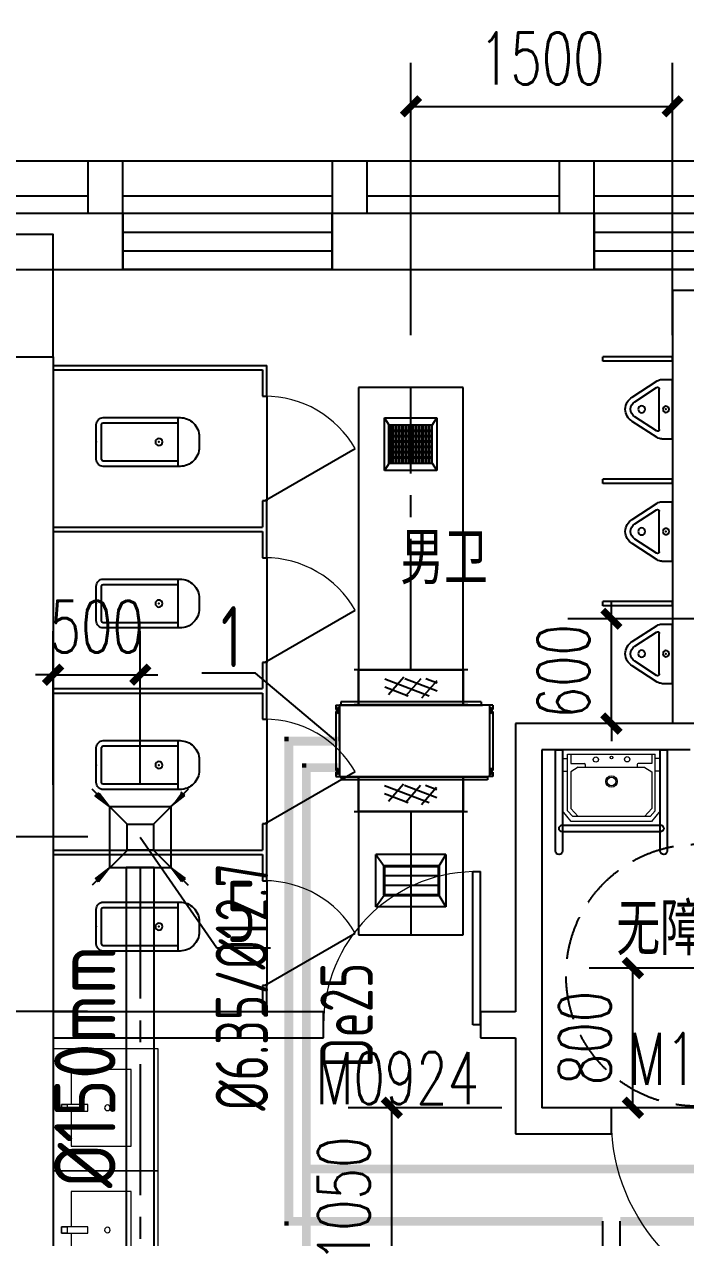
# Model space of a CAD drawing. Extents: x 1738143 to 1822243, y -608375 to -303375.
# Drawn here: x 1800871 to 1804662, y -503377 to -496429 of the extents above; entities that cross this region are included whole.
import ezdxf

# ---------------------------------------------------------------- set-up
doc = ezdxf.new("R2010")
doc.units = 0
doc.header["$LTSCALE"] = 1000
doc.header["$MEASUREMENT"] = 0
doc.linetypes.add('CENTER2', pattern=[1.125, 0.75, -0.125, 0.125, -0.125])
doc.linetypes.add('DASH', pattern=[0.35, 0.25, -0.1])
for name, color, linetype, lineweight in [('A-FLOR-IDEN', 7, 'Continuous', 20), ('A-LVTRY', 145, 'Continuous', 20), ('洁具', 144, 'Continuous', 9)]:
    doc.layers.add(name, color=color, linetype=linetype, lineweight=lineweight)
for name, color, linetype in [('COLUMN', 9, 'Continuous'), ('DUCT-排风中心线', 5, 'CENTER2'), ('DUCT-排风标注', 3, 'Continuous'), ('DUCT-排风管', 31, 'Continuous'), ('DUCT-排风风口', 7, 'Continuous'), ('DUCT-送风中心线', 5, 'CENTER2'), ('DUCT-送风法兰', 2, 'Continuous'), ('DUCT-送风管', 4, 'Continuous'), ('DUCT-送风管端线', 2, 'Continuous'), ('DUCT-送风阀门', 7, 'Continuous'), ('LATRINE', 6, 'Continuous'), ('LVTRY', 6, 'Continuous'), ('PIPE-空冷凝水', 150, 'CENTER2'), ('TH_DIM', 3, 'Continuous'), ('TH_TEXT', 7, 'Continuous'), ('VRV-EQUIP', 7, 'Continuous'), ('VRV-PIPE', 1, 'Continuous'), ('VRV-配件', 1, 'Continuous'), ('WALL', 9, 'Continuous'), ('WINDOW', 4, 'Continuous'), ('WINDOW_TEXT', 7, 'Continuous'), ('采暖', 7, 'Continuous')]:
    doc.layers.add(name, color=color, linetype=linetype)
doc.styles.add('_TCH_DIM_T3', font='SIMPLEX', dxfattribs={"width": 0.705882, "bigfont": 'GBCBIG'})
doc.styles.add('_TCH_WINDOW', font='SIMPLEX', dxfattribs={"height": 3.5, "bigfont": 'GBCBIG'})
doc.styles.add('ROS', font='simhei.ttf', dxfattribs={"width": 0.7})
doc.styles.get("Standard").update_dxf_attribs({"font": 'gbenor.shx', "bigfont": 'gbcbig.shx'})
doc.styles.add('TSSD_Rein', font='Tssdeng.shx', dxfattribs={"width": 0.7, "bigfont": 'hztxt.shx'})
doc.dimstyles.new('_TCH_ARCH&&100', dxfattribs={"dimtxt": 297.5, "dimasz": 100, "dimexe": 250, "dimexo": 300, "dimgap": 126.25, "dimtad": 1, "dimdec": 0, "dimzin": 0, "dimdsep": 46, "dimtxsty": '_TCH_DIM_T3', "dimblk": 'ARCHTICK', "dimcen": 0.09, "dimclrt": 7, "dimazin": 2, "dimtfac": 1, "dimtdec": 0, "dimtix": 1, "dimtmove": 2, "dimatfit": 3, "dimfxl": 30, "dimtolj": 1, "dimtzin": 0, "dimarcsym": 0})

# ---------------------------------------------------------------- blocks, each defined once
blk = doc.blocks.new('$lvtry$00000107')
for p, q in [((-170, 0), (170, 0)), ((-170, -61.1), (-170, 0)), ((170, -61.1), (170, 0)), ((-161.9, -88.4), (-69.3, -230.6)), ((-124.2, -91.5), (-43.3, -215.6)), ((-115.8, -76), (115.8, -76)), ((43.3, -215.6), (124.2, -91.5)), ((69.3, -230.6), (161.9, -88.4))]:
    blk.add_line(p, q)
for centre, radius in [((0, -38), 17.7), ((0, -177), 20)]:
    blk.add_circle(centre, radius)
for centre, radius, start, end in [((-120, -61.1), 50, 180, 213.0863), ((120, -61.1), 50, 326.9137, 0), ((-115.8, -86), 10, 90, 213.0863), ((115.8, -86), 10, 326.9137, 90), ((0, -190.6), 80, 210, 330), ((0, -190.6), 50, 210, 330)]:
    blk.add_arc(centre, radius, start, end)
blk.add_point((0, -38))
blk = doc.blocks.new('$plan$00003700')
at = {"layer": '洁具'}
for p, q in [((-277.4, -50.8), (-250.9, -50.8)), ((-250.9, -349.5), (-250.9, -26)), ((-250.9, -26), (251.3, -26)), ((-231.8, -26), (-231.8, -79)), ((232.2, -26), (232.2, -79)), ((251.3, -349.5), (251.3, -26)), ((279.3, -50.8), (252.7, -50.8)), ((-278.9, -123.2), (-250.9, -123.2)), ((-231.8, -79), (-154.3, -79)), ((-190.6, -100.3), (-231.8, -126.8)), ((-231.8, -126.8), (-231.8, -335.3)), ((-190.6, -100.3), (189.4, -100.3)), ((-149.3, -84), (-149.3, -100.3)), ((148.2, -84), (148.2, -100.3)), ((232.2, -79), (153.2, -79)), ((192.2, -101.1), (232.1, -126.8)), ((232.1, -126.8), (232.1, -335.3)), ((280.7, -123.2), (252.7, -123.2)), ((-231.8, -335.3), (-190.6, -381.3)), ((232.1, -335.3), (190.9, -381.3)), ((-221.5, -381.3), (-250.9, -349.5)), ((221.8, -381.3), (-221.5, -381.3)), ((221.8, -381.3), (251.3, -349.5))]:
    blk.add_line(p, q, dxfattribs=at)
blk.add_lwpolyline([(280, -350), (230, -410), (-230, -410), (-280, -350), (-280, 0), (280, 0)], close=True, dxfattribs=at)
for centre, radius in [((-88.9, -56.1), 15), ((0.9, -43.7), 8), ((90.8, -54.3), 15), ((0.9, -181.6), 33.1), ((0.9, -181.6), 24.9)]:
    blk.add_circle(centre, radius, dxfattribs=at)
for centre, start, end in [((-154.3, -84), 0, 90), ((153.2, -84), 90, 180), ((189.4, -105.3), 57.24435, 90)]:
    blk.add_arc(centre, 5, start, end, dxfattribs=at)
blk = doc.blocks.new('A$C372F7DB2')
at = {"layer": 'LVTRY'}
for points in [[(-580.2, -39.7, -1), (-580.2, 0), (0, 0), (0, -39.7)], [(-470, -39.4, -1), (-431.1, -39.4), (-431.1, -600.3, -1), (-470, -600.3)], [(-580.2, -639.7, -1), (-580.2, -600), (0, -600), (0, -639.7)]]:
    blk.add_lwpolyline(points, format="xyb", close=True, dxfattribs=at)
at = {"layer": 'LVTRY', "rotation": 269.9999999999999}
blk.add_blockref('$plan$00003700', (0, -319.7, 0), dxfattribs=at)
blk = doc.blocks.new('A$C549865D3')
at = {"layer": 'A-LVTRY'}
for points in [[(251.5, 500), (251.5, 458), (298.5, 458), (298.5, 500)], [(298.5, 500), (298.5, 309.5), (251.5, 309.5), (251.5, 500)]]:
    blk.add_lwpolyline(points, close=True, dxfattribs=at)
blk.add_lwpolyline([(298.5, 430), (550, 430), (550, 0), (0, 0), (0, 430), (251.5, 430)], dxfattribs=at)
blk.add_circle((275, 170), 20, dxfattribs=at)
blk = doc.blocks.new('2313414')
at = {"layer": 'A-LVTRY'}
blk.add_lwpolyline([(1698293.5, -109163), (1698293.5, -108463), (1698893.5, -108463), (1698893.5, -109163)], close=True, dxfattribs=at)
at = {"layer": 'A-LVTRY', "xscale": -0.8, "yscale": 0.8, "zscale": 0.8, "rotation": 90}
blk.add_blockref('A$C549865D3', (1698741, -108582.2), dxfattribs=at)
blk = doc.blocks.new('$lvtry$00000200')
at = {"color": 0}
for p, q in [((-109.8, -40), (-109.8, -469.7)), ((99.8, -30), (-99.8, -30)), ((109.8, -469.7), (109.8, -40))]:
    blk.add_line(p, q, dxfattribs=at)
blk.add_lwpolyline([(99.8, 0), (-99.8, 0, 0.414214), (-139.8, -40), (-139.8, -479.7, 0.414214), (-29.8, -589.7), (29.8, -589.7, 0.414214), (139.8, -479.7), (139.8, -40, 0.414214)], format="xyb", close=True, dxfattribs=at)
blk.add_lwpolyline([(139.8, -469.7), (-139.8, -469.7)], dxfattribs=at)
blk.add_circle((0, -358.6), 20, dxfattribs=at)
for centre, start, end in [((-99.8, -40), 90, 180), ((99.8, -40), 0, 90)]:
    blk.add_arc(centre, 10, start, end, dxfattribs=at)
for p in [(0, 0), (0, -358.6)]:
    blk.add_point(p, dxfattribs=at)
blk = doc.blocks.new('_FZHK')
blk.add_lwpolyline([(-0.5, -0.5), (0.5, -0.5), (0.5, 0.5), (-0.5, 0.5)], close=True)
blk = doc.blocks.new('$WINLIB2D$00000001')
at = {"color": 0}
for points in [[(-0.5, 0.5), (-0.5, -0.5)], [(-0.5, 0.5), (0.5, 0.5)], [(0.5, -0.5), (0.5, 0.5)], [(0.5, 0.1667), (-0.5, 0.1667)], [(0.5, -0.1667), (-0.5, -0.1667)], [(-0.5, -0.5), (0.5, -0.5)]]:
    blk.add_lwpolyline(points, dxfattribs=at)
blk = doc.blocks.new('$DorLib2D$00000001')
for p, q in [((0.45, 0.975), (0.5, 0.975)), ((0.45, 0), (0.45, 0.975)), ((0.5, 0), (0.5, 0.975)), ((0.5, 0), (0.45, 0))]:
    blk.add_line(p, q)
at = {"lineweight": 13}
blk.add_arc((0.475, 0), 0.975, 91.46928, 180, dxfattribs=at)
blk = doc.blocks.new('$TCHSYS$APDOOR2D')
blk.add_line((0.5, 0), (0, 0.866))
at = {"lineweight": 13}
blk.add_arc((0.5, 0), 1, 120, 180, dxfattribs=at)
blk = doc.blocks.new('A$C67117B41')
blk.add_line((21719.1, 23226.2), (-18720.9, 23226.2))
for points in [[(14199.1, 22926.2), (14199.1, 23226.2), (13999.1, 23226.2), (13999.1, 22926.2)], [(15599.1, 22926.2), (15599.1, 23226.2), (15399.1, 23226.2), (15399.1, 22926.2)], [(16899.1, 22926.2), (16899.1, 23226.2), (16699.1, 23226.2), (16699.1, 22926.2)], [(13999.1, 23026.2), (12999.1, 23026.2)], [(15399.1, 23026.2), (14199.1, 23026.2)], [(16699.1, 23026.2), (15599.1, 23026.2)], [(18099.1, 23026.2), (16899.1, 23026.2)]]:
    blk.add_lwpolyline(points)
at = {"linetype": 'DASH'}
blk.add_circle((17489, 18565.2), 750, dxfattribs=at)
at = {"layer": 'LATRINE'}
for p, q in [((13799.1, 22056.2), (15024.1, 22056.2)), ((13799.1, 22056.2), (13799.1, 22031.2)), ((13799.1, 22031.2), (14999.1, 22031.2)), ((14999.1, 22031.2), (14999.1, 21881.2)), ((15024.1, 21881.2), (15024.1, 22056.2)), ((14999.1, 21881.2), (15024.1, 21881.2)), ((15024.1, 21881.2, 400), (15024.1, 21281.2, 400)), ((15024.1, 21281.2), (14999.1, 21281.2)), ((14999.1, 21281.2), (14999.1, 21131.2)), ((15024.1, 21118.7), (15024.1, 21281.2)), ((13799.1, 21131.2), (14999.1, 21131.2)), ((13799.1, 21131.2), (13799.1, 21106.2)), ((13799.1, 21106.2), (14999.1, 21106.2)), ((14999.1, 21106.2), (14999.1, 20956.2)), ((15024.1, 20956.2), (15024.1, 21118.7)), ((14999.1, 20956.2), (15024.1, 20956.2)), ((15024.1, 20956.2, 400), (15024.1, 20356.2, 400)), ((15024.1, 20356.2), (14999.1, 20356.2)), ((14999.1, 20356.2), (14999.1, 20206.2)), ((15024.1, 20193.7), (15024.1, 20356.2)), ((13799.1, 20206.2), (14999.1, 20206.2)), ((13799.1, 20206.2), (13799.1, 20181.2)), ((13799.1, 20181.2), (14999.1, 20181.2)), ((14999.1, 20181.2), (14999.1, 20031.2)), ((15024.1, 20031.2), (15024.1, 20193.7)), ((14999.1, 20031.2), (15024.1, 20031.2)), ((15024.1, 20031.2, 400), (15024.1, 19431.2, 400)), ((15024.1, 19431.2), (14999.1, 19431.2)), ((14999.1, 19431.2), (14999.1, 19281.2)), ((15024.1, 19268.7), (15024.1, 19431.2)), ((13799.1, 19281.2), (14999.1, 19281.2)), ((13799.1, 19281.2), (13799.1, 19256.2)), ((13799.1, 19256.2), (14999.1, 19256.2)), ((14999.1, 19256.2), (14999.1, 19106.2)), ((15024.1, 19106.2), (15024.1, 19268.7)), ((14999.1, 19106.2), (15024.1, 19106.2)), ((15024.1, 19106.2, 400), (15024.1, 18506.2, 400)), ((15024.1, 18506.2), (14999.1, 18506.2)), ((14999.1, 18506.2), (14999.1, 18343.7)), ((15024.1, 18343.7), (15024.1, 18506.2)), ((14999.1, 18343.7), (15024.1, 18343.7))]:
    blk.add_line(p, q, dxfattribs=at)
at = {"layer": 'LVTRY', "linetype": 'Continuous'}
for p, q in [((17349.1, 22106.2), (16949.1, 22106.2)), ((16949.1, 22081.2), (16949.1, 22106.2)), ((17349.1, 22081.2), (17349.1, 22106.2)), ((17349.1, 22081.2), (16949.1, 22081.2)), ((17349.1, 21406.2), (16949.1, 21406.2)), ((16949.1, 21381.2), (16949.1, 21406.2)), ((17349.1, 21381.2), (17349.1, 21406.2)), ((17349.1, 21381.2), (16949.1, 21381.2)), ((17349.1, 20706.2), (16949.1, 20706.2)), ((16949.1, 20681.2), (16949.1, 20706.2)), ((17349.1, 20681.2), (16949.1, 20681.2)), ((17349.1, 20681.2), (17349.1, 20706.2))]:
    blk.add_line(p, q, dxfattribs=at)
at = {"layer": 'WALL'}
for p, q in [((14199.1, 22926.2), (13499.1, 22926.2)), ((14199.1, 22606.2), (14199.1, 22926.2)), ((16899.1, 22926.2), (15399.1, 22926.2)), ((15399.1, 22926.2), (15399.1, 22606.2)), ((16899.1, 22606.2), (16899.1, 22926.2)), ((13799.1, 22606.2), (14199.1, 22606.2)), ((15399.1, 22606.2), (16899.1, 22606.2)), ((17349.1, 22486.2), (17349.1, 20006.2)), ((17549.1, 22486.2), (17349.1, 22486.2)), ((13799.1, 22106.2), (13799.1, 18306.2)), ((16449.1, 20006.2), (16449.1, 18356.2)), ((17349.1, 20006.2), (16449.1, 20006.2)), ((16599.1, 19856.2), (16599.1, 18306.2)), ((17449.1, 19856.2), (16599.1, 19856.2)), ((15349.1, 18356.2), (13799.1, 18356.2)), ((15349.1, 18206.2), (15349.1, 18356.2)), ((16449.1, 18356.2), (16249.1, 18356.2)), ((16249.1, 18356.2), (16249.1, 18206.2)), ((13799.1, 18306.2), (13799.1, 15906.2)), ((16599.1, 18306.2), (16599.1, 17806.2)), ((13799.1, 18206.2), (15349.1, 18206.2)), ((16249.1, 18206.2), (16449.1, 18206.2)), ((16449.1, 18206.2), (16449.1, 17656.2)), ((16999.1, 17806.2), (16599.1, 17806.2)), ((16999.1, 17656.2), (16999.1, 17806.2)), ((16449.1, 17656.2), (16999.1, 17656.2))]:
    blk.add_line(p, q, dxfattribs=at)
at = {"rotation": 90}
blk.add_blockref('A$C372F7DB2', (16678.6, 19856.2), dxfattribs=at)
at = {"layer": 'A-LVTRY'}
for p in [(-1684494.4, 126608.4), (-1684494.4, 125908.4)]:
    blk.add_blockref('2313414', p, dxfattribs=at)
at = {"layer": 'COLUMN', "xscale": 700, "yscale": 600, "zscale": 600, "rotation": 90}
blk.add_blockref('_FZHK', (13499.1, 22456.2), dxfattribs=at)
at = {"layer": 'LATRINE', "xscale": 600, "yscale": 600, "zscale": 25, "rotation": 270}
for p in [(15011.6, 21581.2), (15011.6, 20656.2), (15011.6, 19731.2), (15011.6, 18806.2)]:
    blk.add_blockref('$TCHSYS$APDOOR2D', p, dxfattribs=at)
at = {"layer": 'LVTRY', "linetype": 'Continuous', "xscale": -1, "rotation": 270.0000454634465}
for p in [(17349.1, 21806.2), (17349.1, 21106.2), (17349.1, 20406.2)]:
    blk.add_blockref('$lvtry$00000107', p, dxfattribs=at)
at = {"layer": 'LVTRY', "extrusion": (0, 0, -1), "zscale": -1, "rotation": 270}
for p in [(-14046.9, 21618.7, 0), (-14046.9, 20693.7, 0), (-14046.9, 19768.7, 0), (-14046.9, 18843.7, 0)]:
    blk.add_blockref('$lvtry$00000200', p, dxfattribs=at)
at = {"layer": 'WINDOW', "xscale": 1200, "yscale": 320, "zscale": 1200, "rotation": 180}
for p in [(14799.1, 22766.2), (17499.1, 22766.2)]:
    blk.add_blockref('$WINLIB2D$00000001', p, dxfattribs=at)
at = {"layer": 'WINDOW'}
ref = blk.add_blockref('$DorLib2D$00000001', (15799.1, 18281.2), dxfattribs=dict(at, xscale=-900, yscale=-900, zscale=-900, rotation=180.0000000000286))
ref.add_attrib('A', 'M0924', (15304.1, 17827.6), dxfattribs={"layer": 'WINDOW_TEXT', "height": 297.5, "style": '_TCH_WINDOW', "width": 0.705882})
ref = blk.add_blockref('$DorLib2D$00000001', (17549.1, 17731.2), dxfattribs=dict(at, xscale=-1100, yscale=1100, zscale=-1100, rotation=180))
ref.add_attrib('A', 'M1124', (17094.1, 17937.4), dxfattribs={"layer": 'WINDOW_TEXT', "height": 297.5, "style": '_TCH_WINDOW', "width": 0.705882})
at = {"layer": 'A-FLOR-IDEN', "style": 'ROS', "width": 0.7}
for s, p in [('男卫', (15788.4, 20832.5)), ('无障碍卫生间', (17026.9, 18708.1))]:
    blk.add_text(s, height=262.87, dxfattribs=at).set_placement(p)
blk = doc.blocks.new('_ArchTick')
at = {"color": 0, "linetype": 'ByBlock', "const_width": 0.4}
blk.add_lwpolyline([(-0.5, -0.5), (0.5, 0.5)], dxfattribs=at)
blk = doc.blocks.new('*D757')
at = {"layer": 'Defpoints', "color": 0, "transparency": 16777216}
for p in [(1804586.2, -496898.9), (1803087.2, -498509.2), (1804586.2, -498509.2)]:
    blk.add_point(p, dxfattribs=at)
at = {"layer": 'TH_DIM', "color": 0, "lineweight": -2, "transparency": 16777216}
for p, q in [((1803087.2, -498209.2), (1803087.2, -496648.9)), ((1804586.2, -498209.2), (1804586.2, -496648.9)), ((1803087.2, -496898.9), (1804586.2, -496898.9))]:
    blk.add_line(p, q, dxfattribs=at)
at = {"layer": 'TH_DIM', "color": 0, "lineweight": -2, "transparency": 16777216, "xscale": 100, "yscale": 100, "zscale": 100, "rotation": 180}
blk.add_blockref('_ArchTick', (1803087.2, -496898.9), dxfattribs=at)
at = {"layer": 'TH_DIM', "color": 0, "lineweight": -2, "transparency": 16777216, "xscale": 100, "yscale": 100, "zscale": 100}
blk.add_blockref('_ArchTick', (1804586.2, -496898.9), dxfattribs=at)
at = {"layer": 'TH_DIM', "color": 7, "transparency": 16777216, "insert": (1803836.7, -496623.9), "char_height": 297.5, "attachment_point": 5, "style": '_TCH_DIM_T3'}
blk.add_mtext('\\A1;1500', dxfattribs=at)
blk = doc.blocks.new('*D763')
at = {"layer": 'Defpoints', "color": 0, "transparency": 16777216}
for p in [(1804235.8, -499833.1), (1805236.2, -499833.2), (1805236.1, -500433.2)]:
    blk.add_point(p, dxfattribs=at)
at = {"layer": 'TH_DIM', "color": 0, "lineweight": -2, "transparency": 16777216}
for p, q in [((1804235.8, -499833.1), (1804235.9, -499733.1)), ((1804936.2, -499833.2), (1803985.8, -499833.1)), ((1804235.8, -500433.1), (1804235.8, -499833.1)), ((1804936.1, -500433.2), (1803985.8, -500433.1)), ((1804235.8, -500433.1), (1804235.8, -500533.1))]:
    blk.add_line(p, q, dxfattribs=at)
at = {"layer": 'TH_DIM', "color": 0, "lineweight": -2, "transparency": 16777216, "xscale": 100, "yscale": 100, "zscale": 100}
for p, rotation in [((1804235.8, -499833.1), 269.9960906443079), ((1804235.8, -500433.1), 89.99609064430787)]:
    blk.add_blockref('_ArchTick', p, dxfattribs=dict(at, rotation=rotation))
at = {"layer": 'TH_DIM', "color": 7, "transparency": 16777216, "insert": (1803960.8, -500133.1), "char_height": 297.5, "attachment_point": 5, "rotation": 89.99609, "style": '_TCH_DIM_T3'}
blk.add_mtext('\\A1;600', dxfattribs=at)
blk = doc.blocks.new('*D764')
at = {"layer": 'Defpoints', "color": 0, "transparency": 16777216}
for p in [(1804358.7, -501833.2), (1805236.2, -501833.2), (1805236.2, -502633.2)]:
    blk.add_point(p, dxfattribs=at)
at = {"layer": 'TH_DIM', "color": 0, "lineweight": -2, "transparency": 16777216}
for p, q in [((1804936.2, -501833.2), (1804108.7, -501833.2)), ((1804358.7, -502633.2), (1804358.7, -501833.2)), ((1804936.2, -502633.2), (1804108.7, -502633.2))]:
    blk.add_line(p, q, dxfattribs=at)
at = {"layer": 'TH_DIM', "color": 0, "lineweight": -2, "transparency": 16777216, "xscale": 100, "yscale": 100, "zscale": 100}
for p, rotation in [((1804358.7, -501833.2), 90), ((1804358.7, -502633.2), 270)]:
    blk.add_blockref('_ArchTick', p, dxfattribs=dict(at, rotation=rotation))
at = {"layer": 'TH_DIM', "color": 7, "transparency": 16777216, "insert": (1804083.7, -502233.2), "char_height": 297.5, "attachment_point": 5, "rotation": 90, "style": '_TCH_DIM_T3'}
blk.add_mtext('\\A1;800', dxfattribs=at)
blk = doc.blocks.new('*D765')
at = {"layer": 'Defpoints', "color": 0, "transparency": 16777216}
for p in [(1800456.9, -501080.4), (1801536.2, -501083.2), (1801533.6, -502083.2)]:
    blk.add_point(p, dxfattribs=at)
at = {"layer": 'TH_DIM', "color": 0, "lineweight": -2, "transparency": 16777216}
for p, q in [((1801236.2, -501082.4), (1800206.9, -501079.7)), ((1800454.3, -502080.4), (1800456.9, -501080.4)), ((1801233.6, -502082.4), (1800204.3, -502079.7))]:
    blk.add_line(p, q, dxfattribs=at)
at = {"layer": 'TH_DIM', "color": 0, "lineweight": -2, "transparency": 16777216, "xscale": 100, "yscale": 100, "zscale": 100}
for p, rotation in [((1800456.9, -501080.4), 89.85025569011748), ((1800454.3, -502080.4), 269.8502556901175)]:
    blk.add_blockref('_ArchTick', p, dxfattribs=dict(at, rotation=rotation))
at = {"layer": 'TH_DIM', "color": 7, "transparency": 16777216, "insert": (1800180.6, -501579.6), "char_height": 297.5, "attachment_point": 5, "rotation": 89.85026, "style": '_TCH_DIM_T3'}
blk.add_mtext('\\A1;1000', dxfattribs=at)
blk = doc.blocks.new('*D766')
at = {"layer": 'Defpoints', "color": 0, "transparency": 16777216}
for p in [(1801536.2, -500153.2), (1801036.2, -501083.2), (1801536.2, -501083.2)]:
    blk.add_point(p, dxfattribs=at)
at = {"layer": 'TH_DIM', "color": 0, "lineweight": -2, "transparency": 16777216}
for p, q in [((1801036.2, -500783.2), (1801036.2, -499903.2)), ((1801536.2, -500783.2), (1801536.2, -499903.2)), ((1801036.2, -500153.2), (1800936.2, -500153.2)), ((1801036.2, -500153.2), (1801536.2, -500153.2)), ((1801536.2, -500153.2), (1801636.2, -500153.2))]:
    blk.add_line(p, q, dxfattribs=at)
at = {"layer": 'TH_DIM', "color": 0, "lineweight": -2, "transparency": 16777216, "xscale": 100, "yscale": 100, "zscale": 100}
blk.add_blockref('_ArchTick', (1801036.2, -500153.2), dxfattribs=at)
at = {"layer": 'TH_DIM', "color": 0, "lineweight": -2, "transparency": 16777216, "xscale": 100, "yscale": 100, "zscale": 100, "rotation": 180}
blk.add_blockref('_ArchTick', (1801536.2, -500153.2), dxfattribs=at)
at = {"layer": 'TH_DIM', "color": 7, "transparency": 16777216, "insert": (1801286.2, -499878.2), "char_height": 297.5, "attachment_point": 5, "style": '_TCH_DIM_T3'}
blk.add_mtext('\\A1;500', dxfattribs=at)
blk = doc.blocks.new('*D768')
at = {"layer": 'Defpoints', "color": 0, "transparency": 16777216}
for p in [(1802977.6, -502633.2), (1803908.6, -502633.2), (1803908.6, -503683.2)]:
    blk.add_point(p, dxfattribs=at)
at = {"layer": 'TH_DIM', "color": 0, "lineweight": -2, "transparency": 16777216}
for p, q in [((1803608.6, -502633.2), (1802727.6, -502633.2)), ((1802977.6, -503683.2), (1802977.6, -502633.2)), ((1803608.6, -503683.2), (1802727.6, -503683.2))]:
    blk.add_line(p, q, dxfattribs=at)
at = {"layer": 'TH_DIM', "color": 0, "lineweight": -2, "transparency": 16777216, "xscale": 100, "yscale": 100, "zscale": 100}
for p, rotation in [((1802977.6, -502633.2), 90), ((1802977.6, -503683.2), 270)]:
    blk.add_blockref('_ArchTick', p, dxfattribs=dict(at, rotation=rotation))
at = {"layer": 'TH_DIM', "color": 7, "transparency": 16777216, "insert": (1802702.6, -503158.2), "char_height": 297.5, "attachment_point": 5, "rotation": 90, "style": '_TCH_DIM_T3'}
blk.add_mtext('\\A1;1050', dxfattribs=at)
blk = doc.blocks.new('$VRV_海信日立$00000013')
for p, q in [((382, 147.5), (-422, 147.5)), ((-422, 147.5), (-422, 135.5)), ((382, 147.5), (382, 135.5)), ((-450, 135), (-430, 135)), ((-450, 135), (-450, 118.25)), ((-443.5, 118.25), (-450, 118.25)), ((-443.5, 111.75), (-450, 111.75)), ((-450, 111.75), (-450, -111.75)), ((-443.5, 118.25), (-443.5, 121.5)), ((-443.5, 108.5), (-443.5, 111.75)), ((-436.5, 121.5), (-436.5, 108.5)), ((-430, 135), (-430, -135)), ((-429.6, 134.6), (-430, 134.6)), ((-430, -0.5), (-430, 134.6)), ((-429.6, 135), (-429.6, 134.6)), ((-429.6, 135), (389, 135)), ((-429, 135.5), (-429, 135)), ((389, 135.5), (-429, 135.5)), ((389, 135), (-429, 135)), ((375, 135.5), (375, 135)), ((389, 135.5), (389, 135)), ((389, 134.6), (389, 135)), ((430, 134.6), (389, 134.6)), ((430, 134.6), (429.6, 134.6)), ((430, 135), (430, -135)), ((450, 135), (430, 135)), ((430, 134.6), (430, -6.5)), ((436.5, 121.5), (436.5, 108.5)), ((443.5, 118.25), (443.5, 121.5)), ((443.5, 118.25), (450, 118.25)), ((443.5, 111.75), (450, 111.75)), ((443.5, 108.5), (443.5, 111.75)), ((450, 135), (450, 118.25)), ((450, 111.75), (450, -111.75)), ((430, -46.617211), (430, -74.743728)), ((430, -84.256272), (430, -135)), ((-443.5, -111.75), (-450, -111.75)), ((-450, -118.25), (-450, -135)), ((-443.5, -118.25), (-450, -118.25)), ((-450, -135), (-430, -135)), ((-443.5, -108.5), (-443.5, -111.75)), ((-443.5, -118.25), (-443.5, -121.5)), ((-436.5, -121.5), (-436.5, -108.5)), ((-430, -134.6), (-429.6, -134.6)), ((-429.6, -134.6), (-429.6, -135)), ((-429.6, -135), (-425, -135)), ((-425, -135), (425.014933, -135)), ((-425, -135.5), (-425, -135)), ((-425, -135.5), (425.014933, -135.5)), ((-418, -147.5), (-418, -135)), ((418, -135.5), (418, -147.5)), ((425, -135), (425, -135.5)), ((429.6, -135), (425.014933, -135)), ((430, -134.6), (429.6, -134.6)), ((429.6, -134.6), (429.6, -135)), ((450, -135), (430, -135)), ((436.5, -108.5), (436.5, -121.5)), ((443.5, -108.5), (443.5, -111.75)), ((443.5, -111.75), (450, -111.75)), ((443.5, -118.25), (450, -118.25)), ((443.5, -118.25), (443.5, -121.5)), ((450, -118.25), (450, -135)), ((418, -147.5), (-418, -147.5))]:
    blk.add_line(p, q)
for centre, start, end in [((-440, 121.5), 90, 180), ((-440, 108.5), 180, 270), ((-440, 121.5), 0, 90), ((-440, 108.5), 270, 0), ((440, 121.5), 90, 180), ((440, 108.5), 180, 270), ((440, 121.5), 0, 90), ((440, 108.5), 270, 0), ((-440, -108.5), 90, 180), ((-440, -121.5), 180, 270), ((-440, -108.5), 0, 90), ((-440, -121.5), 270, 0), ((440, -108.5), 90, 180), ((440, -121.5), 180, 270), ((440, -108.5), 0, 90), ((440, -121.5), 270, 0)]:
    blk.add_arc(centre, 3.5, start, end)
blk = doc.blocks.new('00000589Body')
at = {"color": 0, "linetype": 'ByBlock', "lineweight": -2}
for p, q in [((250, 500), (-250, 500)), ((-250, -500), (-250, 500)), ((250, -500), (250, 500)), ((-250, -500), (250, -500))]:
    blk.add_line(p, q, dxfattribs=at)
at = {"color": 0, "linetype": 'ByBlock'}
for p, q in [((-125, -174), (120, 250)), ((-125, 26), (4, 250)), ((145, 69), (-105, 213)), ((125, -93), (-125, 51)), ((-53, -250), (125, 59)), ((96, -246), (-154, -102)), ((62, -250), (125, -141))]:
    blk.add_line(p, q, dxfattribs=at)
blk = doc.blocks.new('$风口$00000108')
for p, q in [((-250, 135), (-190, 75)), ((-250, -135), (-250, 135)), ((250, 135), (200, 75)), ((250, 135), (250, -135)), ((200, 25), (-190, 25)), ((200, -25), (-190, -25)), ((-250, -135), (-190, -75)), ((200, -75), (250, -135)), ((250, -135), (-250, -135))]:
    blk.add_line(p, q)
at = {"linetype": 'Continuous'}
blk.add_line((250, 135), (-250, 135), dxfattribs=at)
at = {"lineweight": 40}
for p, q in [((-190, 75), (200, 75)), ((-190, -75), (-190, 75)), ((200, 75), (200, -75)), ((-190, -75), (200, -75))]:
    blk.add_line(p, q, dxfattribs=at)
blk = doc.blocks.new('$风口$00000138')
for p, q in [((-195, 130), (195, 130)), ((-195, -130), (-195, 130)), ((-160, 95), (-195, 130)), ((160, 95), (195, 130)), ((195, 130), (195, -130)), ((160, 95), (-160, 95)), ((160, -95), (160, 95)), ((-160, -95), (-195, -130)), ((-160, -95), (160, -95)), ((160, -95), (195, -130)), ((195, -130), (-195, -130))]:
    blk.add_line(p, q)
at = {"lineweight": 40}
blk.add_line((-160, 95), (-160, -95), dxfattribs=at)
at = {"lineweight": -3}
for p, q in [((-140, 68.5), (-160, 68.5)), ((-160, 64), (-140, 64)), ((-140, -95), (-140, 95)), ((-135, 95), (-135, -95)), ((-115, 68.5), (-135, 68.5)), ((-135, 64), (-115, 64)), ((-115, -95), (-115, 95)), ((-110, 95), (-110, -95)), ((-90, 68.5), (-110, 68.5)), ((-110, 64), (-90, 64)), ((-90, -95), (-90, 95)), ((-85, 95), (-85, -95)), ((-65, 68.5), (-85, 68.5)), ((-85, 64), (-65, 64)), ((-65, -95), (-65, 95)), ((-60, 95), (-60, -95)), ((-40, 68.5), (-60, 68.5)), ((-60, 64), (-40, 64)), ((-40, -95), (-40, 95)), ((-35, 95), (-35, -95)), ((-15, 68.5), (-35, 68.5)), ((-35, 64), (-15, 64)), ((-15, -95), (-15, 95)), ((-10, 95), (-10, -95)), ((10, 68.5), (-10, 68.5)), ((-10, 64), (10, 64)), ((10, -95), (10, 95)), ((15, 95), (15, -95)), ((35, 68.5), (15, 68.5)), ((15, 64), (35, 64)), ((35, -95), (35, 95)), ((40, 95), (40, -95)), ((60, 68.5), (40, 68.5)), ((40, 64), (60, 64)), ((60, -95), (60, 95)), ((65, 95), (65, -95)), ((85, 68.5), (65, 68.5)), ((65, 64), (85, 64)), ((85, -95), (85, 95)), ((90, 95), (90, -95)), ((110, 68.5), (90, 68.5)), ((90, 64), (110, 64)), ((110, -95), (110, 95)), ((115, 95), (115, -95)), ((135, 68.5), (115, 68.5)), ((115, 64), (135, 64)), ((135, -95), (135, 95)), ((140, 95), (140, -95)), ((160, 68.5), (140, 68.5)), ((140, 64), (160, 64)), ((-140, 42), (-160, 42)), ((-160, 37.5), (-140, 37.5)), ((-140, 15.5), (-160, 15.5)), ((-160, 11), (-140, 11)), ((-115, 42), (-135, 42)), ((-135, 37.5), (-115, 37.5)), ((-115, 15.5), (-135, 15.5)), ((-135, 11), (-115, 11)), ((-90, 42), (-110, 42)), ((-110, 37.5), (-90, 37.5)), ((-90, 15.5), (-110, 15.5)), ((-110, 11), (-90, 11)), ((-65, 42), (-85, 42)), ((-85, 37.5), (-65, 37.5)), ((-65, 15.5), (-85, 15.5)), ((-85, 11), (-65, 11)), ((-40, 42), (-60, 42)), ((-60, 37.5), (-40, 37.5)), ((-40, 15.5), (-60, 15.5)), ((-60, 11), (-40, 11)), ((-15, 42), (-35, 42)), ((-35, 37.5), (-15, 37.5)), ((-15, 15.5), (-35, 15.5)), ((-35, 11), (-15, 11)), ((10, 42), (-10, 42)), ((-10, 37.5), (10, 37.5)), ((10, 15.5), (-10, 15.5)), ((-10, 11), (10, 11)), ((35, 42), (15, 42)), ((15, 37.5), (35, 37.5)), ((35, 15.5), (15, 15.5)), ((15, 11), (35, 11)), ((60, 42), (40, 42)), ((40, 37.5), (60, 37.5)), ((60, 15.5), (40, 15.5)), ((40, 11), (60, 11)), ((85, 42), (65, 42)), ((65, 37.5), (85, 37.5)), ((85, 15.5), (65, 15.5)), ((65, 11), (85, 11)), ((110, 42), (90, 42)), ((90, 37.5), (110, 37.5)), ((110, 15.5), (90, 15.5)), ((90, 11), (110, 11)), ((135, 42), (115, 42)), ((115, 37.5), (135, 37.5)), ((135, 15.5), (115, 15.5)), ((115, 11), (135, 11)), ((160, 42), (140, 42)), ((140, 37.5), (160, 37.5)), ((160, 15.5), (140, 15.5)), ((140, 11), (160, 11)), ((-140, -11), (-160, -11)), ((-160, -15.5), (-140, -15.5)), ((-140, -37.5), (-160, -37.5)), ((-160, -42), (-140, -42)), ((-115, -11), (-135, -11)), ((-135, -15.5), (-115, -15.5)), ((-115, -37.5), (-135, -37.5)), ((-135, -42), (-115, -42)), ((-90, -11), (-110, -11)), ((-110, -15.5), (-90, -15.5)), ((-90, -37.5), (-110, -37.5)), ((-110, -42), (-90, -42)), ((-65, -11), (-85, -11)), ((-85, -15.5), (-65, -15.5)), ((-65, -37.5), (-85, -37.5)), ((-85, -42), (-65, -42)), ((-40, -11), (-60, -11)), ((-60, -15.5), (-40, -15.5)), ((-40, -37.5), (-60, -37.5)), ((-60, -42), (-40, -42)), ((-15, -11), (-35, -11)), ((-35, -15.5), (-15, -15.5)), ((-15, -37.5), (-35, -37.5)), ((-35, -42), (-15, -42)), ((10, -11), (-10, -11)), ((-10, -15.5), (10, -15.5)), ((10, -37.5), (-10, -37.5)), ((-10, -42), (10, -42)), ((35, -11), (15, -11)), ((15, -15.5), (35, -15.5)), ((35, -37.5), (15, -37.5)), ((15, -42), (35, -42)), ((60, -11), (40, -11)), ((40, -15.5), (60, -15.5)), ((60, -37.5), (40, -37.5)), ((40, -42), (60, -42)), ((85, -11), (65, -11)), ((65, -15.5), (85, -15.5)), ((85, -37.5), (65, -37.5)), ((65, -42), (85, -42)), ((110, -11), (90, -11)), ((90, -15.5), (110, -15.5)), ((110, -37.5), (90, -37.5)), ((90, -42), (110, -42)), ((135, -11), (115, -11)), ((115, -15.5), (135, -15.5)), ((135, -37.5), (115, -37.5)), ((115, -42), (135, -42)), ((160, -11), (140, -11)), ((140, -15.5), (160, -15.5)), ((160, -37.5), (140, -37.5)), ((140, -42), (160, -42)), ((-140, -64), (-160, -64)), ((-160, -68.5), (-140, -68.5)), ((-115, -64), (-135, -64)), ((-135, -68.5), (-115, -68.5)), ((-90, -64), (-110, -64)), ((-110, -68.5), (-90, -68.5)), ((-65, -64), (-85, -64)), ((-85, -68.5), (-65, -68.5)), ((-40, -64), (-60, -64)), ((-60, -68.5), (-40, -68.5)), ((-15, -64), (-35, -64)), ((-35, -68.5), (-15, -68.5)), ((10, -64), (-10, -64)), ((-10, -68.5), (10, -68.5)), ((35, -64), (15, -64)), ((15, -68.5), (35, -68.5)), ((60, -64), (40, -64)), ((40, -68.5), (60, -68.5)), ((85, -64), (65, -64)), ((65, -68.5), (85, -68.5)), ((110, -64), (90, -64)), ((90, -68.5), (110, -68.5)), ((135, -64), (115, -64)), ((115, -68.5), (135, -68.5)), ((160, -64), (140, -64)), ((140, -68.5), (160, -68.5))]:
    blk.add_line(p, q, dxfattribs=at)
blk = doc.blocks.new('$风口$00000069')
h = blk.add_hatch(color=256)
h.paths.add_polyline_path([(-178, 177.7), (-248, 243.5), (-236, 252)])
h.paths.add_polyline_path([(-175.2, 175), (-258, 236.4), (-248, 243.5)])
for points in [[(-257.9, 236.4), (-258, 236.4), (-245, 248), (-243.5, 246.6)], [(-248, 243.4), (-249, 244.4), (-237.9, 254.3), (-236.1, 251.9)], [(245.5, 245.4), (246.5, 246.4), (235.1, 255.9), (233.3, 253.4)], [(255.6, 238.7), (255.7, 238.7), (246.5, 246.4), (245.5, 245.4)], [(-245.5, -246.6), (-246.5, -247.7), (-256.1, -236.3), (-253.7, -234.6)], [(-238.7, -256.7), (-238.7, -256.8), (-246.5, -247.7), (-245.5, -246.6)], [(246.7, -243.5), (247.8, -244.5), (236.6, -254.3), (234.8, -251.9)], [(256.6, -236.6), (256.8, -236.6), (247.8, -244.5), (246.7, -243.5)]]:
    blk.add_hatch(color=256).paths.add_polyline_path(points)
h = blk.add_hatch(color=256)
h.paths.add_polyline_path([(177.6, 177.4), (245.5, 245.4), (233.2, 253.5)])
h.paths.add_polyline_path([(174.9, 174.7), (255.7, 238.6), (245.5, 245.4)])
h = blk.add_hatch(color=256)
h.paths.add_polyline_path([(-178.2, -178.2), (-245.5, -246.6), (-253.8, -234.5)])
h.paths.add_polyline_path([(-175.5, -175.4), (-238.7, -256.8), (-245.5, -246.6)])
h = blk.add_hatch(color=256)
h.paths.add_polyline_path([(177.2, -177.3), (246.7, -243.6), (234.7, -252)])
h.paths.add_polyline_path([(174.4, -174.7), (256.7, -236.5), (246.7, -243.6)])
for p, q in [((-75.1, 74.9), (-275.1, 274.9)), ((-258, 236.4), (-237.3, 254.8)), ((-258, 236.4), (-236, 252)), ((-175.8, 175.4), (-258, 236.4)), ((-258, 236.4), (-249.6, 235.8)), ((-236, 252), (-177.7, 177.2)), ((74.9, 74.9), (276, 276)), ((175.4, 175.1), (255.7, 238.6)), ((235, 255.8), (232.8, 252.7)), ((255.7, 238.6), (233.2, 253.5)), ((255.7, 238.7), (234.5, 256.4)), ((234.5, 256.4), (235, 255.8)), ((255.7, 238.7), (247.3, 237.8)), ((-175.1, -175.1), (-175.1, 174.9)), ((-175.1, 174.9), (174.9, 174.9)), ((174.9, 174.9), (174.9, -175.1)), ((-75.1, -75.1), (-75.1, 74.9)), ((-75.1, 74.9), (74.9, 74.9)), ((74.9, 74.9), (74.9, -75.1)), ((-76, -76), (-276, -276)), ((74.9, -75.1), (-75.1, -75.1)), ((74.9, -75.1), (274.9, -275.1)), ((-253.8, -234.5), (-177.7, -177.8)), ((-175.9, -176), (-238.7, -256.8)), ((174.9, -175.1), (-175.1, -175.1)), ((174.9, -175.1), (256.7, -236.5)), ((234.7, -252), (176.8, -176.9)), ((-256.6, -235.7), (-256.1, -236.3)), ((-238.7, -256.8), (-256.6, -235.7)), ((-256.1, -236.3), (-253, -234.1)), ((-238.7, -256.8), (-253.8, -234.5)), ((-238.7, -256.8), (-237.9, -248.4)), ((236.5, -254.3), (234.3, -251.2)), ((256.7, -236.5), (234.7, -252)), ((256.8, -236.6), (236, -254.8)), ((236, -254.8), (236.5, -254.3)), ((256.8, -236.6), (248.3, -235.9))]:
    blk.add_line(p, q)

msp = doc.modelspace()

# ---------------------------------------------------------------- hatches: boundary and pattern name
at = {"layer": 'PIPE-空冷凝水', "linetype": 'CENTER2'}
for points in [[(1802487.2, -500685.5), (1802487.2, -500660.5), (1802462.2, -500660.5)], [(1802487.2, -500685.5), (1802462.2, -500685.5), (1802462.2, -500660.5)]]:
    msp.add_hatch(color=256, dxfattribs=at).paths.add_polyline_path(points)
at = {"layer": 'VRV-PIPE', "linetype": 'Continuous'}
for points in [[(1802387.2, -500534), (1802387.2, -500509), (1802362.2, -500509)], [(1802387.2, -500534), (1802362.2, -500534), (1802362.2, -500509)], [(1802387.2, -503283.2), (1802362.2, -503283.2), (1802362.2, -503308.2)], [(1802387.2, -503283.2), (1802387.2, -503308.2), (1802362.2, -503308.2)]]:
    msp.add_hatch(color=256, dxfattribs=at).paths.add_polyline_path(points)

# ---------------------------------------------------------------- linework, layer by layer
for p, q in [((1802195.7, -500145.1, 600.2), (1801888.4, -500145.1, 600.2)), ((1802657.2, -500532.5, 2500), (1802195.7, -500145.1, 600.2)), ((1801536.2, -501083.2), (1801974.1, -501718, 600.2)), ((1801974.1, -501718, 600.2), (1802281.5, -501718, 600.2))]:
    msp.add_line(p, q)
for points in [[(1752436.2, -513558.2), (1752436.2, -511633), (1769036.2, -511633), (1769036.2, -506233.2), (1785036.2, -506233.2), (1785036.2, -497833.2), (1808436.2, -497833.2), (1808836.2, -498333.2), (1808836.2, -521533.2), (1808436.2, -522033.2), (1793036.2, -522033.2), (1793036.2, -527633.2), (1792536.2, -528233.2), (1752436.2, -528233.2), (1752447.2, -500582.6), (1768736.2, -500582.6)], [(1752442.8, -511633), (1769036.2, -511633), (1769036.2, -506233.2), (1785036.2, -506233.2), (1785036.2, -497833.2), (1808436.2, -497833.2), (1808836.2, -498383.2), (1808836.2, -521533.2), (1808436.2, -522033.2), (1793036.2, -522033.2), (1793036.2, -527633.2), (1792536.2, -528233.2), (1752436.2, -528233.2), (1752442.8, -511633)]]:
    msp.add_lwpolyline(points)
at = {"layer": 'DUCT-排风中心线'}
msp.add_line((1801536.1, -501258.2), (1801536.1, -503505), dxfattribs=at)
at = {"layer": 'DUCT-排风管'}
for p, q in [((1801456.1, -501258.2), (1801456.1, -503505)), ((1801616.1, -501258.2), (1801456.1, -501258.2)), ((1801616.1, -503505), (1801616.1, -501258.2))]:
    msp.add_line(p, q, dxfattribs=at)
at = {"layer": 'DUCT-送风中心线'}
for p, q in [((1803087.2, -500126), (1803087.2, -498509.2)), ((1803086.2, -500937.5), (1803086.2, -501642.9))]:
    msp.add_line(p, q, dxfattribs=at)
at = {"layer": 'DUCT-送风法兰'}
for p, q in [((1803412.2, -500126.1), (1802762.2, -500126.1)), ((1803412.2, -500326.3), (1802762.2, -500326.3)), ((1802761.2, -500737.2), (1803411.2, -500737.2)), ((1802761.2, -500937.4), (1803411.2, -500937.4))]:
    msp.add_line(p, q, dxfattribs=at)
at = {"layer": 'DUCT-送风管'}
for p, q in [((1803387.2, -498509.2), (1802787.2, -498509.2)), ((1802787.2, -498509.2), (1802787.2, -500126)), ((1803387.2, -500126), (1803387.2, -498509.2)), ((1802787.2, -500326.2), (1802787.2, -500126.2)), ((1803387.2, -500126.2), (1803387.2, -500326.2)), ((1802786.2, -500937.3), (1802786.2, -500737.3)), ((1803386.2, -500737.3), (1803386.2, -500937.3)), ((1802786.2, -500937.5), (1802786.2, -501642.9)), ((1803386.2, -501642.9), (1803386.2, -500937.5)), ((1802786.2, -501642.9), (1803386.2, -501642.9))]:
    msp.add_line(p, q, dxfattribs=at)
at = {"layer": 'DUCT-送风管端线'}
for p, q in [((1802787.2, -500126), (1803387.2, -500126)), ((1802787.2, -500126.2), (1803387.2, -500126.2)), ((1802787.2, -500326.2), (1803387.2, -500326.2)), ((1802786.2, -500737.3), (1803386.2, -500737.3)), ((1802786.2, -500937.3), (1803386.2, -500937.3)), ((1803386.2, -500937.5), (1802786.2, -500937.5))]:
    msp.add_line(p, q, dxfattribs=at)
at = {"layer": 'PIPE-空冷凝水', "linetype": 'CENTER2', "const_width": 50}
for points in [[(1802670.7, -500685.5), (1802487.2, -500685.5)], [(1802487.2, -502983.2), (1802487.2, -500685.5)], [(1802487.2, -502983.2), (1807386.2, -502983.2)], [(1802487.2, -504283.2), (1802487.2, -502983.2)]]:
    msp.add_lwpolyline(points, dxfattribs=at)
at = {"layer": 'VRV-PIPE', "linetype": 'Continuous', "const_width": 50}
for points in [[(1802670.7, -500534), (1802387.2, -500534)], [(1802387.2, -503283.2), (1802387.2, -500534)], [(1802387.2, -503283.2), (1804186.2, -503283.2)], [(1804286.2, -503283.2), (1807486.2, -503283.2)]]:
    msp.add_lwpolyline(points, dxfattribs=at)
at = {"layer": 'VRV-配件'}
for p, q in [((1804186.2, -503483.2), (1804186.2, -503283.2)), ((1804286.2, -503483.2), (1804286.2, -503283.2))]:
    msp.add_line(p, q, dxfattribs=at)

# ---------------------------------------------------------------- block references
msp.add_blockref('A$C67117B41', (1787237.1, -520439.4))
at = {"layer": 'DUCT-排风风口'}
for name, p, xscale, yscale in [('$风口$00000138', (1803086.2, -498833.2, 2600), 0.7692307692307693, 1.153846153846154), ('$风口$00000108', (1803086.2, -501333.2, 2600), 0.8, 1.111111111111111)]:
    msp.add_blockref(name, p, dxfattribs=dict(at, xscale=xscale, yscale=yscale))
msp.add_blockref('$风口$00000069', (1801536.2, -501083.2, 2600), dxfattribs=at)
at = {"layer": 'DUCT-送风阀门', "xscale": 0.4, "yscale": 0.6, "rotation": 89.99999999999999}
for p in [(1803087.2, -500226.2, 2500), (1803086.2, -500837.3, 2500)]:
    msp.add_blockref('00000589Body', p, dxfattribs=at)
at = {"layer": 'VRV-EQUIP', "yscale": 1.515254237288136}
msp.add_blockref('$VRV_海信日立$00000013', (1803107.2, -500532.5, 2500), dxfattribs=at)

# ---------------------------------------------------------------- texts
at = {"layer": 'DUCT-排风标注'}
msp.add_text('%%C150mm', height=350, rotation=90, dxfattribs=at).set_placement((1801393.9, -503093.1, 375))
at = {"layer": 'TH_TEXT', "style": 'TSSD_Rein', "width": 0.7}
for s, p in [('1', (1801998.9, -500110.6, 600.2)), ('5', (1802029.6, -501683.5, 600.2))]:
    msp.add_text(s, height=350, dxfattribs=at).set_placement(p)
at = {"layer": '采暖', "char_height": 300, "width": 28472.73, "attachment_point": 7, "rotation": 90, "line_spacing_factor": 0.96, "style": 'TSSD_Rein'}
for s, insert in [('{\\Ftssdeng,tssdchn|c134;%%C6.35/%%C12.7}', (1802268.5, -502650.1)), ('{\\Ftssdeng,tssdchn|c134;De25}', (1802868.4, -502403.6, 2500))]:
    msp.add_mtext(s, dxfattribs=dict(at, insert=insert))

# ---------------------------------------------------------------- dimensions: what is measured, and where the dimension line sits
at = {"layer": 'TH_DIM'}
dim = msp.add_aligned_dim(p1=(1803087.2, -498509.2), p2=(1804586.2, -498509.2), distance=1610.3, text='1500', dimstyle='_TCH_ARCH&&100', dxfattribs=at)
dim.commit()
dim.dimension.update_dxf_attribs({"geometry": '*D757', "text_midpoint": (1803836.7, -496623.9)})
for p1, p2, distance, picture, middle in [((1801036.2, -501083.2), (1801536.2, -501083.2), 930, '*D766', (1801286.2, -499878.2)), ((1805236.1, -500433.2), (1805236.2, -499833.2), 1000.3, '*D763', (1803960.8, -500133.1)), ((1801533.6, -502083.2), (1801536.2, -501083.2), 1079.3, '*D765', (1800180.6, -501579.6)), ((1805236.2, -502633.2), (1805236.2, -501833.2), 877.5, '*D764', (1804083.7, -502233.2)), ((1803908.6, -503683.2), (1803908.6, -502633.2), 930.9, '*D768', (1802702.6, -503158.2))]:
    dim = msp.add_aligned_dim(p1=p1, p2=p2, distance=distance, dimstyle='_TCH_ARCH&&100', dxfattribs=at)
    dim.commit()
    dim.dimension.update_dxf_attribs({"geometry": picture, "text_midpoint": middle})

doc.saveas('drawing.dxf')
